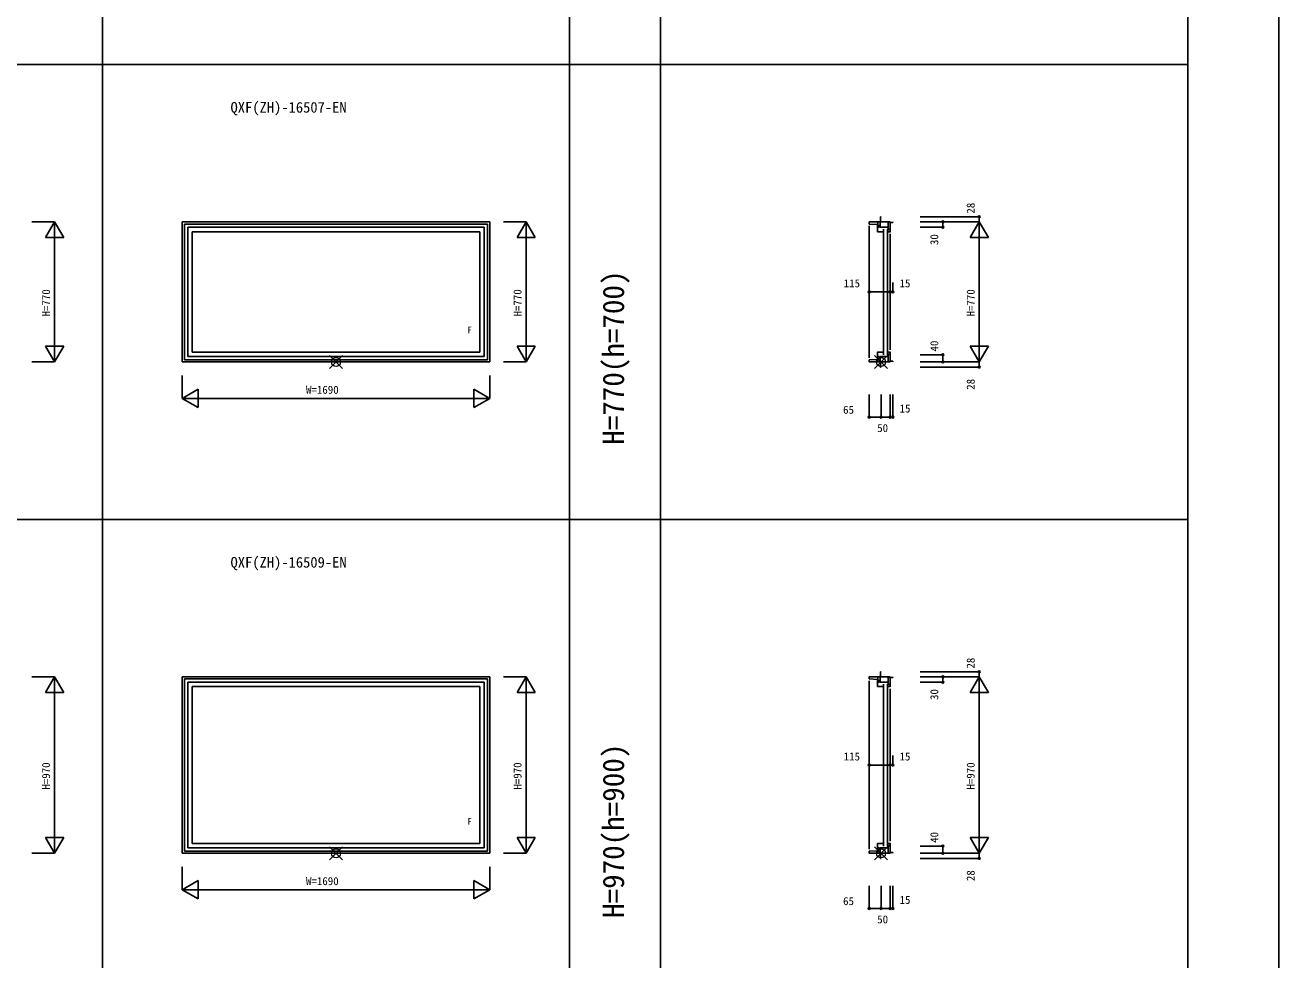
# Model space of a CAD drawing. Units: millimetres, scale not verified. Extents: x -13750 to 13750, y -10000 to 10000.
# Drawn here: x 6857 to 13750, y -321 to 4816 of the extents above; entities that cross this region are included whole.
import ezdxf
from ezdxf.enums import TextEntityAlignment as Align

# ---------------------------------------------------------------- set-up
doc = ezdxf.new("R2010")
doc.units = ezdxf.units.MM
doc.header["$LTSCALE"] = 50
for name, color, linetype in [('0-0_0', 7, 'Continuous'), ('0-1_YKK_A1', 4, 'Continuous'), ('0-3_YKK_C1', 4, 'Continuous'), ('0-4_YKK_F1', 7, 'Continuous'), ('0-6_YKK_N1', 2, 'Continuous')]:
    doc.layers.add(name, color=color, linetype=linetype)
doc.layers.add('0-5_YKK_IN', color=1, linetype='Continuous', lineweight=18)
doc.styles.add('ＭＳ ゴシック', font='')
doc.styles.get('ＭＳ ゴシック').set_extended_font_data('MS Gothic')

msp = doc.modelspace()

# ---------------------------------------------------------------- linework, layer by layer
at = {"layer": '0-1_YKK_A1'}
for p, q in [((9411.4, 3735), (7721.4, 3735)), ((7721.4, 3735), (7721.4, 2965)), ((9399.4, 3723), (7733.4, 3723)), ((7733.4, 3723), (7733.4, 2977)), ((9399.4, 3723), (9399.4, 2977)), ((9411.4, 3735), (9411.4, 2965)), ((9381.4, 3705), (7751.4, 3705)), ((7751.4, 3705), (7751.4, 2995)), ((9357.4, 3681), (7775.4, 3681)), ((7775.4, 3681), (7775.4, 3019)), ((9357.4, 3681), (9357.4, 3019)), ((9381.4, 3705), (9381.4, 2995)), ((9411.4, 2965), (7721.4, 2965)), ((9399.4, 2977), (7733.4, 2977)), ((9381.4, 2995), (7751.4, 2995)), ((9357.4, 3019), (7775.4, 3019)), ((9411.4, 1235), (7721.4, 1235)), ((7721.4, 1235), (7721.4, 265)), ((9399.4, 1223), (7733.4, 1223)), ((7733.4, 1223), (7733.4, 277)), ((9381.4, 1205), (7751.4, 1205)), ((7751.4, 1205), (7751.4, 295)), ((9357.4, 1181), (7775.4, 1181)), ((7775.4, 1181), (7775.4, 319)), ((9357.4, 1181), (9357.4, 319)), ((9381.4, 1205), (9381.4, 295)), ((9399.4, 1223), (9399.4, 277)), ((9411.4, 1235), (9411.4, 265)), ((9399.4, 277), (7733.4, 277)), ((9381.4, 295), (7751.4, 295)), ((9357.4, 319), (7775.4, 319)), ((9411.4, 265), (7721.4, 265))]:
    msp.add_line(p, q, dxfattribs=at)
at = {"layer": '0-3_YKK_C1'}
for p, q in [((11542.5, 3720.64), (11497.5, 3723)), ((11544.1, 3735), (11544.1, 3714.2)), ((11558.6, 3735), (11558.6, 3705)), ((11559.1, 3763), (11562.5, 3763)), ((11559.1, 3735), (11612.5, 3735)), ((11612.5, 3731), (11612.5, 3735)), ((11627.5, 3731), (11612.5, 3731)), ((11612.5, 3731), (11612.5, 3679)), ((11627.5, 3731), (11627.5, 3735)), ((11497.5, 3713), (11497.5, 2987)), ((11542.5, 3720.64), (11542.5, 3705)), ((11542.5, 3714.2), (11557, 3714.2)), ((11542.5, 3705), (11553.5, 3705)), ((11557, 3714.2), (11557, 3705)), ((11557, 3705), (11602.5, 3705)), ((11576.5, 3695), (11576.5, 3005)), ((11598.5, 3695), (11598.5, 3005)), ((11612.5, 3693), (11602.5, 3693)), ((11602.5, 3693), (11602.5, 3688.8)), ((11602.5, 3681), (11602.5, 3685.3)), ((11612.5, 3681), (11602.5, 3681)), ((11612.5, 3669), (11612.5, 3031)), ((11542.5, 2979.36), (11497.5, 2977)), ((11542.5, 2979.36), (11542.5, 2995)), ((11542.5, 2995), (11553.5, 2995)), ((11542.5, 2985.8), (11557, 2985.8)), ((11544.1, 2965), (11544.1, 2985.8)), ((11557, 2985.8), (11557, 2995)), ((11557, 2995), (11602.5, 2995)), ((11558.6, 2965), (11558.6, 2995)), ((11559.1, 2965), (11612.5, 2965)), ((11612.5, 3019), (11602.5, 3019)), ((11602.5, 3019), (11602.5, 3014.7)), ((11602.5, 3007), (11602.5, 3011.2)), ((11612.5, 3007), (11602.5, 3007)), ((11602.5, 2995), (11602.5, 3007)), ((11602.5, 2965), (11602.5, 2995)), ((11612.5, 2969), (11612.5, 3021)), ((11627.5, 2969), (11612.5, 2969)), ((11612.5, 2969), (11612.5, 2965)), ((11627.5, 2969), (11627.5, 2965)), ((11559.1, 2937), (11562.5, 2937)), ((11559.1, 1263), (11562.5, 1263)), ((11542.5, 1220.64), (11497.5, 1223)), ((11497.5, 1213), (11497.5, 287)), ((11542.5, 1220.64), (11542.5, 1205)), ((11542.5, 1214.2), (11557, 1214.2)), ((11542.5, 1205), (11553.5, 1205)), ((11544.1, 1235), (11544.1, 1214.2)), ((11557, 1214.2), (11557, 1205)), ((11557, 1205), (11602.5, 1205)), ((11558.6, 1235), (11558.6, 1205)), ((11559.1, 1235), (11612.5, 1235)), ((11576.5, 1195), (11576.5, 305)), ((11598.5, 1195), (11598.5, 305)), ((11602.5, 1235), (11602.5, 1205)), ((11602.5, 1205), (11602.5, 1193)), ((11612.5, 1193), (11602.5, 1193)), ((11602.5, 1193), (11602.5, 1188.8)), ((11602.5, 1181), (11602.5, 1185.3)), ((11612.5, 1181), (11602.5, 1181)), ((11612.5, 1231), (11612.5, 1235)), ((11627.5, 1231), (11612.5, 1231)), ((11612.5, 1231), (11612.5, 1179)), ((11627.5, 1231), (11627.5, 1235)), ((11612.5, 1169), (11612.5, 331)), ((11542.5, 279.36), (11497.5, 277)), ((11542.5, 279.36), (11542.5, 295)), ((11542.5, 295), (11553.5, 295)), ((11542.5, 285.8), (11557, 285.8)), ((11544.1, 265), (11544.1, 285.8)), ((11557, 285.8), (11557, 295)), ((11557, 295), (11602.5, 295)), ((11558.6, 265), (11558.6, 295)), ((11612.5, 319), (11602.5, 319)), ((11602.5, 319), (11602.5, 314.7)), ((11602.5, 307), (11602.5, 311.2)), ((11612.5, 307), (11602.5, 307)), ((11602.5, 295), (11602.5, 307)), ((11602.5, 265), (11602.5, 295)), ((11612.5, 269), (11612.5, 321)), ((11559.1, 265), (11612.5, 265)), ((11559.1, 237), (11562.5, 237)), ((11627.5, 269), (11612.5, 269)), ((11612.5, 269), (11612.5, 265)), ((11627.5, 269), (11627.5, 265))]:
    msp.add_line(p, q, dxfattribs=at)
for points in [[(11559.1, 3763), (11559.1, 3735), (11497.5, 3735), (11497.5, 3723)], [(11602.5, 3735), (11602.5, 3705), (11602.5, 3693)], [(11543.2, 3705), (11543.2, 3681), (11578.5, 3681)], [(11559.1, 2937), (11559.1, 2965), (11497.5, 2965), (11497.5, 2977)], [(11543.2, 2995), (11543.2, 3019), (11578.5, 3019)], [(11559.1, 1263), (11559.1, 1235), (11497.5, 1235), (11497.5, 1223)], [(11543.2, 1205), (11543.2, 1181), (11578.5, 1181)], [(11559.1, 237), (11559.1, 265), (11497.5, 265), (11497.5, 277)], [(11543.2, 295), (11543.2, 319), (11578.5, 319)]]:
    msp.add_lwpolyline(points, dxfattribs=at)
at = {"layer": '0-4_YKK_F1'}
for p, q in [((13750, -10000), (13750, 10000)), ((7282.8, -10000), (7282.8, 9500)), ((9850, -10000), (9850, 9500)), ((10350, -10000), (10350, 9500)), ((13250, -10000), (13250, 9500)), ((-13750, 4600), (13250, 4600)), ((-13750, 2100), (13250, 2100))]:
    msp.add_line(p, q, dxfattribs=at)
at = {"layer": '0-5_YKK_IN'}
for p, q in [((8531.04, 3000.36), (8601.76, 2929.64)), ((8531.04, 2929.64), (8601.76, 3000.36)), ((11527.14, 3000.36), (11597.86, 2929.64)), ((11527.14, 2929.64), (11597.86, 3000.36)), ((8531.04, 300.36), (8601.76, 229.64)), ((8531.04, 229.64), (8601.76, 300.36)), ((11527.14, 300.36), (11597.86, 229.64)), ((11527.14, 229.64), (11597.86, 300.36))]:
    msp.add_line(p, q, dxfattribs=at)
for centre in [(8566.4, 2965), (11562.5, 2965), (8566.4, 265), (11562.5, 265)]:
    msp.add_circle(centre, 25, dxfattribs=at)
at = {"layer": '0-6_YKK_N1'}
for p, q in [((6894.5, 3735), (7019.5, 3735)), ((7019.5, 3735), (6969.5, 3648.4)), ((7019.5, 3735), (7069.5, 3648.4)), ((7019.5, 3735), (7019.5, 2965)), ((9486.4, 3735), (9611.4, 3735)), ((9611.4, 3735), (9561.4, 3648.4)), ((9611.4, 3735), (9661.4, 3648.4)), ((9611.4, 3735), (9611.4, 2965)), ((11777.5, 3763), (12102.5, 3763)), ((11777.5, 3735), (12102.5, 3735)), ((11902.5, 3705), (11902.5, 3735)), ((12052.5, 3648.4), (12102.5, 3735)), ((12102.5, 3735), (12102.5, 3763)), ((12102.5, 2965), (12102.5, 3735)), ((12152.5, 3648.4), (12102.5, 3735)), ((11777.5, 3705), (11902.5, 3705)), ((6969.5, 3648.4), (7069.5, 3648.4)), ((9561.4, 3648.4), (9661.4, 3648.4)), ((12052.5, 3648.4), (12152.5, 3648.4)), ((11627.5, 3350), (11627.5, 3402)), ((11612.5, 3350), (11497.5, 3350)), ((11627.5, 3350), (11612.5, 3350)), ((6969.5, 3051.6), (7019.5, 2965)), ((6969.5, 3051.6), (7069.5, 3051.6)), ((7019.5, 2965), (7069.5, 3051.6)), ((9561.4, 3051.6), (9611.4, 2965)), ((9561.4, 3051.6), (9661.4, 3051.6)), ((9611.4, 2965), (9661.4, 3051.6)), ((12052.5, 3051.6), (12102.5, 2965)), ((12052.5, 3051.6), (12152.5, 3051.6)), ((12152.5, 3051.6), (12102.5, 2965)), ((6894.5, 2965), (7019.5, 2965)), ((9486.4, 2965), (9611.4, 2965)), ((11777.5, 2965), (12102.5, 2965)), ((12102.5, 2937), (12102.5, 2965)), ((11777.5, 2937), (12102.5, 2937)), ((7721.4, 2890), (7721.4, 2765)), ((9411.4, 2765), (7721.4, 2765)), ((7808, 2815), (7808, 2715)), ((9324.8, 2815), (9324.8, 2715)), ((9411.4, 2765), (9324.8, 2715)), ((11497.5, 2787), (11497.5, 2662)), ((11562.5, 2787), (11562.5, 2662)), ((11612.5, 2787), (11612.5, 2662)), ((11627.5, 2787), (11627.5, 2662)), ((11497.5, 2662), (11562.5, 2662)), ((11777.5, 1263), (12102.5, 1263)), ((12102.5, 1235), (12102.5, 1263)), ((6894.5, 1235), (7019.5, 1235)), ((7019.5, 1235), (6969.5, 1148.4)), ((7019.5, 1235), (7069.5, 1148.4)), ((7019.5, 1235), (7019.5, 265)), ((9486.4, 1235), (9611.4, 1235)), ((9611.4, 1235), (9561.4, 1148.4)), ((9611.4, 1235), (9661.4, 1148.4)), ((9611.4, 1235), (9611.4, 265)), ((11777.5, 1235), (12102.5, 1235)), ((11777.5, 1205), (11902.5, 1205)), ((11902.5, 1205), (11902.5, 1235)), ((12052.5, 1148.4), (12102.5, 1235)), ((12102.5, 265), (12102.5, 1235)), ((12152.5, 1148.4), (12102.5, 1235)), ((6969.5, 1148.4), (7069.5, 1148.4)), ((9561.4, 1148.4), (9661.4, 1148.4)), ((12052.5, 1148.4), (12152.5, 1148.4)), ((11627.5, 750), (11627.5, 802)), ((11612.5, 750), (11497.5, 750)), ((11627.5, 750), (11612.5, 750)), ((6969.5, 351.6), (7019.5, 265)), ((6969.5, 351.6), (7069.5, 351.6)), ((7019.5, 265), (7069.5, 351.6)), ((9561.4, 351.6), (9611.4, 265)), ((9561.4, 351.6), (9661.4, 351.6)), ((9611.4, 265), (9661.4, 351.6)), ((12052.5, 351.6), (12102.5, 265)), ((12052.5, 351.6), (12152.5, 351.6)), ((12152.5, 351.6), (12102.5, 265)), ((6894.5, 265), (7019.5, 265)), ((9486.4, 265), (9611.4, 265)), ((11777.5, 265), (12102.5, 265)), ((11777.5, 237), (12102.5, 237)), ((12102.5, 237), (12102.5, 265)), ((7721.4, 190), (7721.4, 65)), ((7808, 115), (7808, 15)), ((9324.8, 115), (9324.8, 15)), ((11497.5, 87), (11497.5, -38)), ((11562.5, 87), (11562.5, -38)), ((11612.5, 87), (11612.5, -38)), ((11627.5, 87), (11627.5, -38)), ((9411.4, 65), (7721.4, 65)), ((9411.4, 65), (9324.8, 15)), ((11497.5, -38), (11562.5, -38))]:
    msp.add_line(p, q, dxfattribs=at)
for points in [[(11777.5, 3005), (11902.5, 3005), (11902.5, 2965)], [(9411.4, 2890), (9411.4, 2765), (9324.8, 2815)], [(7808, 2815), (7721.4, 2765), (7808, 2715)], [(11562.5, 2662), (11612.5, 2662), (11627.5, 2662)], [(11777.5, 305), (11902.5, 305), (11902.5, 265)], [(9411.4, 190), (9411.4, 65), (9324.8, 115)], [(7808, 115), (7721.4, 65), (7808, 15)], [(11562.5, -38), (11612.5, -38), (11627.5, -38)]]:
    msp.add_lwpolyline(points, dxfattribs=at)
for centre in [(11902.5, 3735), (12102.5, 3763), (11902.5, 3705), (11497.5, 3350), (11612.5, 3350), (11627.5, 3350), (11902.5, 3005), (11902.5, 2965), (12102.5, 2937), (11497.5, 2662), (11562.5, 2662), (11612.5, 2662), (11627.5, 2662), (12102.5, 1263), (11902.5, 1235), (11902.5, 1205), (11497.5, 750), (11612.5, 750), (11627.5, 750), (11902.5, 305), (11902.5, 265), (12102.5, 237), (11497.5, -38), (11562.5, -38), (11612.5, -38), (11627.5, -38)]:
    msp.add_circle(centre, 5, dxfattribs=at)

# ---------------------------------------------------------------- texts
at = {"layer": '0-0_0', "style": 'ＭＳ ゴシック'}
for s, p in [('QXF(ZH)-16507-EN', (7986.4, 4317.41)), ('QXF(ZH)-16509-EN', (7986.4, 1817.41))]:
    msp.add_text(s, height=58.65, dxfattribs=at).set_placement(p, align=Align.BOTTOM_LEFT)
at = {"layer": '0-0_0', "color": 3, "style": 'ＭＳ ゴシック'}
for s, p in [('H=770(h=700)', (10184.95, 2510)), ('H=970(h=900)', (10184.95, -90))]:
    msp.add_text(s, height=117.3, rotation=90, dxfattribs=at).set_placement(p, align=Align.BOTTOM_LEFT)
at = {"layer": '0-1_YKK_A1', "style": 'ＭＳ ゴシック'}
for p in [(9288.73, 3111), (9288.73, 411)]:
    msp.add_text('F', height=36.66, dxfattribs=at).set_placement(p, align=Align.BOTTOM_LEFT)
at = {"layer": '0-6_YKK_N1', "style": 'ＭＳ ゴシック'}
for s, p in [('28', (12090.5, 3780.18)), ('30', (11890.5, 3607.42)), ('H=770', (7007.5, 3215)), ('H=770', (9599.4, 3215)), ('H=770', (12090.5, 3215)), ('40', (11890.5, 3022.52)), ('28', (12090.5, 2812.14)), ('28', (12090.5, 1280.18)), ('30', (11890.5, 1107.42)), ('H=970', (7007.5, 615)), ('H=970', (9599.4, 615)), ('H=970', (12090.5, 615)), ('40', (11890.5, 322.52)), ('28', (12090.5, 112.14))]:
    msp.add_text(s, height=43.99, rotation=90, dxfattribs=at).set_placement(p, align=Align.BOTTOM_LEFT)
for s, p in [('115', (11357.26, 3362)), ('15', (11664.45, 3362)), ('W=1690', (8401.4, 2777)), ('65', (11353.98, 2667.09)), ('15', (11664.56, 2674)), ('50', (11541.59, 2566.76)), ('115', (11357.26, 762)), ('15', (11664.45, 762)), ('W=1690', (8401.4, 77)), ('65', (11353.98, -32.91)), ('15', (11664.56, -26)), ('50', (11541.59, -133.24))]:
    msp.add_text(s, height=43.99, dxfattribs=at).set_placement(p, align=Align.BOTTOM_LEFT)

doc.saveas('drawing.dxf')
